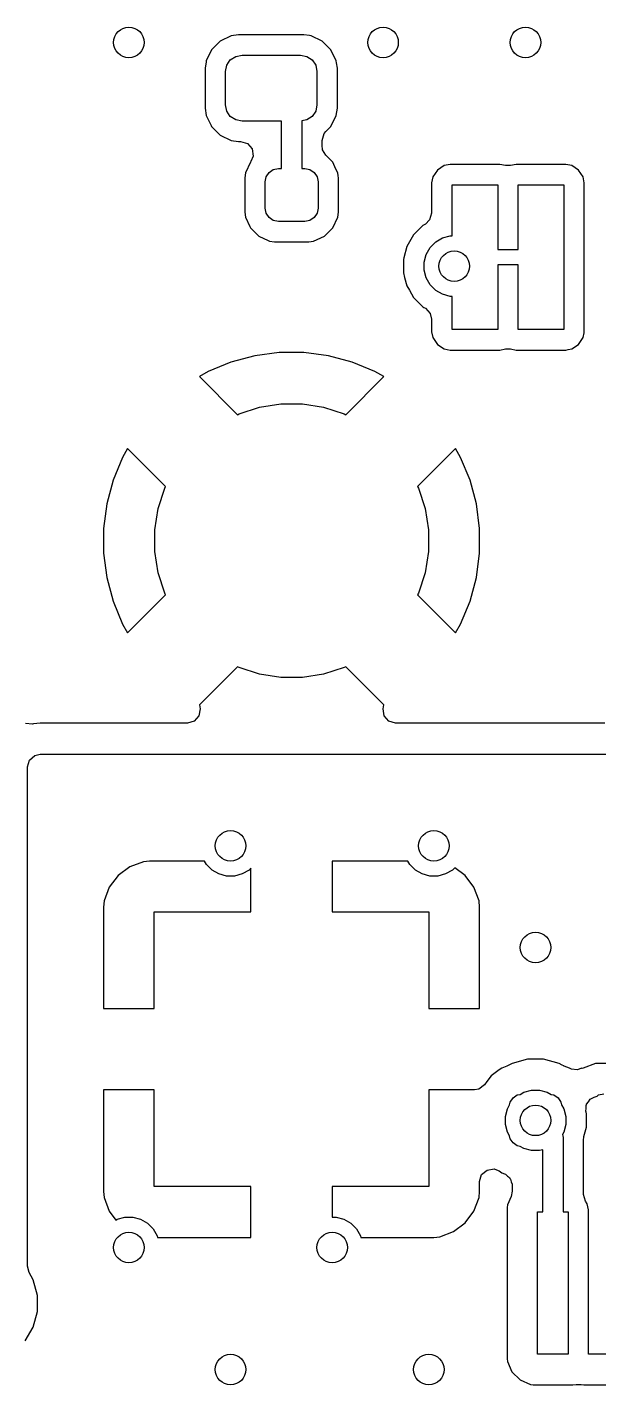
# Model space of a CAD drawing. Extents: x 2.65 to 6.49, y -4.64 to -1.62.
# Drawn here: x 3.583 to 3.804, y -3.299 to -2.774 of the extents above; entities that cross this region are included whole.
import ezdxf

# ---------------------------------------------------------------- set-up
doc = ezdxf.new("R2010")
doc.units = 0
doc.header["$MEASUREMENT"] = 0
doc.layers.add('BLACK', color=7, linetype='CONTINUOUS')

msp = doc.modelspace()

# ---------------------------------------------------------------- linework, layer by layer
at = {"layer": 'BLACK', "linetype": 'CONTINUOUS'}
for p, q in [((3.65743, -2.77905), (3.65405, -2.78243)), ((3.66171, -2.77696), (3.65743, -2.77905)), ((3.66449, -2.77656), (3.66171, -2.77696)), ((3.68984, -2.77656), (3.66449, -2.77656)), ((3.69192, -2.77686), (3.68984, -2.77656)), ((3.68984, -2.77656), (3.68984, -2.77656)), ((3.69262, -2.77696), (3.69192, -2.77686)), ((3.6969, -2.77905), (3.69262, -2.77696)), ((3.70028, -2.78243), (3.6969, -2.77905)), ((3.65405, -2.78243), (3.65196, -2.78671)), ((3.66132, -2.78632), (3.6634, -2.78494)), ((3.6634, -2.78494), (3.66585, -2.78445)), ((3.66585, -2.78445), (3.68848, -2.78445)), ((3.68848, -2.78445), (3.69093, -2.78494)), ((3.69093, -2.78494), (3.69301, -2.78632)), ((3.70237, -2.78671), (3.70028, -2.78243)), ((3.70028, -2.78243), (3.70028, -2.78243)), ((3.70028, -2.78243), (3.70028, -2.78243)), ((3.65192, -2.78701), (3.65156, -2.78949)), ((3.65156, -2.78949), (3.65156, -2.78949)), ((3.65156, -2.78949), (3.65156, -2.78949)), ((3.65156, -2.78949), (3.65156, -2.805)), ((3.65196, -2.78671), (3.65192, -2.78701)), ((3.65945, -2.79085), (3.65994, -2.7884)), ((3.65945, -2.80364), (3.65945, -2.79085)), ((3.65994, -2.7884), (3.66132, -2.78632)), ((3.69301, -2.78632), (3.69439, -2.7884)), ((3.69439, -2.7884), (3.69488, -2.79085)), ((3.69488, -2.79085), (3.69488, -2.80364)), ((3.70247, -2.7874), (3.70237, -2.78671)), ((3.70277, -2.78944), (3.70247, -2.7874)), ((3.70278, -2.78949), (3.70277, -2.78944)), ((3.70278, -2.805), (3.70278, -2.78949)), ((3.65156, -2.805), (3.65196, -2.80778)), ((3.65994, -2.80609), (3.65945, -2.80364)), ((3.66132, -2.80817), (3.65994, -2.80609)), ((3.69439, -2.80609), (3.69301, -2.80817)), ((3.69488, -2.80364), (3.69439, -2.80609)), ((3.70237, -2.80778), (3.70278, -2.805)), ((3.65196, -2.80778), (3.65196, -2.80778)), ((3.65196, -2.80778), (3.65196, -2.80778)), ((3.65196, -2.80778), (3.65385, -2.81165)), ((3.65385, -2.81165), (3.65405, -2.81206)), ((3.6634, -2.80955), (3.66132, -2.80817)), ((3.66585, -2.81004), (3.6634, -2.80955)), ((3.6811, -2.81004), (3.66585, -2.81004)), ((3.6811, -2.82835), (3.6811, -2.81004)), ((3.69093, -2.80955), (3.68898, -2.80994)), ((3.68898, -2.80994), (3.68898, -2.82835)), ((3.69301, -2.80817), (3.69093, -2.80955)), ((3.70028, -2.81206), (3.70237, -2.80778)), ((3.65405, -2.81206), (3.65743, -2.81543)), ((3.65743, -2.81543), (3.66171, -2.81753)), ((3.69687, -2.81749), (3.69765, -2.81485)), ((3.69765, -2.81485), (3.6983, -2.81404)), ((3.6983, -2.81404), (3.70028, -2.81206)), ((3.70028, -2.81206), (3.70028, -2.81206)), ((3.66171, -2.81753), (3.66171, -2.81753)), ((3.66171, -2.81753), (3.66171, -2.81753)), ((3.66171, -2.81753), (3.66449, -2.81793)), ((3.66449, -2.81793), (3.66529, -2.81793)), ((3.66529, -2.81793), (3.66793, -2.81871)), ((3.66793, -2.81871), (3.66973, -2.82079)), ((3.66973, -2.82079), (3.67012, -2.82351)), ((3.69687, -2.81975), (3.69687, -2.81749)), ((3.69698, -2.82079), (3.69687, -2.81975)), ((3.69703, -2.82088), (3.69698, -2.82079)), ((3.69707, -2.82113), (3.69703, -2.82088)), ((3.69772, -2.82215), (3.69707, -2.82113)), ((3.6983, -2.82321), (3.69772, -2.82215)), ((3.6691, -2.82589), (3.66716, -2.83004)), ((3.66929, -2.82561), (3.6691, -2.82589)), ((3.67012, -2.82351), (3.66929, -2.82561)), ((3.70098, -2.82589), (3.6983, -2.82321)), ((3.70223, -2.82857), (3.70098, -2.82589)), ((3.7441, -2.82719), (3.74149, -2.82893)), ((3.7464, -2.82673), (3.7441, -2.82719)), ((3.7441, -2.82719), (3.7441, -2.82719)), ((3.76567, -2.82673), (3.7464, -2.82673)), ((3.7464, -2.82673), (3.7464, -2.82673)), ((3.76788, -2.82717), (3.76567, -2.82673)), ((3.76978, -2.82717), (3.76788, -2.82717)), ((3.77199, -2.82673), (3.76978, -2.82717)), ((3.79126, -2.82673), (3.77199, -2.82673)), ((3.79357, -2.82719), (3.79126, -2.82673)), ((3.79126, -2.82673), (3.79126, -2.82673)), ((3.79618, -2.82893), (3.79357, -2.82719)), ((3.79357, -2.82719), (3.79357, -2.82719)), ((3.66716, -2.83004), (3.66691, -2.83194)), ((3.66691, -2.83194), (3.66691, -2.84523)), ((3.66716, -2.83004), (3.66716, -2.83004)), ((3.6748, -2.83346), (3.67519, -2.83151)), ((3.67519, -2.83151), (3.6763, -2.82985)), ((3.6763, -2.82985), (3.67796, -2.82874)), ((3.67796, -2.82874), (3.67992, -2.82835)), ((3.67992, -2.82835), (3.6811, -2.82835)), ((3.68898, -2.82835), (3.69016, -2.82835)), ((3.69016, -2.82835), (3.69212, -2.82874)), ((3.69212, -2.82874), (3.69378, -2.82985)), ((3.69378, -2.82985), (3.69489, -2.83151)), ((3.69489, -2.83151), (3.69528, -2.83346)), ((3.70292, -2.83004), (3.70223, -2.82857)), ((3.70308, -2.83124), (3.70292, -2.83004)), ((3.70292, -2.83004), (3.70292, -2.83004)), ((3.70317, -2.83194), (3.70308, -2.83124)), ((3.70317, -2.84523), (3.70317, -2.83194)), ((3.73974, -2.83155), (3.73928, -2.83385)), ((3.74149, -2.82893), (3.73974, -2.83155)), ((3.73974, -2.83155), (3.73974, -2.83155)), ((3.79792, -2.83155), (3.79618, -2.82893)), ((3.79838, -2.83385), (3.79792, -2.83155)), ((3.79792, -2.83155), (3.79792, -2.83155)), ((3.6748, -2.8437), (3.6748, -2.83346)), ((3.69528, -2.83346), (3.69528, -2.8437)), ((3.73928, -2.83385), (3.73928, -2.84562)), ((3.74718, -2.85443), (3.74718, -2.83463)), ((3.74718, -2.83463), (3.7649, -2.83463)), ((3.7649, -2.83463), (3.7649, -2.8597)), ((3.77277, -2.8597), (3.77277, -2.83463)), ((3.77277, -2.83463), (3.79049, -2.83463)), ((3.79049, -2.83463), (3.79049, -2.89073)), ((3.79836, -2.89073), (3.79836, -2.83463)), ((3.79836, -2.83463), (3.79838, -2.83463)), ((3.79838, -2.83463), (3.79838, -2.83385)), ((3.79838, -2.83385), (3.79838, -2.83385)), ((3.79838, -2.83385), (3.79838, -2.83385)), ((3.66691, -2.84523), (3.66716, -2.84712)), ((3.66716, -2.84712), (3.66716, -2.84712)), ((3.66716, -2.84712), (3.66888, -2.85082)), ((3.67519, -2.84566), (3.6748, -2.8437)), ((3.6763, -2.84732), (3.67519, -2.84566)), ((3.67796, -2.84843), (3.6763, -2.84732)), ((3.67992, -2.84882), (3.67796, -2.84843)), ((3.69212, -2.84843), (3.69016, -2.84882)), ((3.69378, -2.84732), (3.69212, -2.84843)), ((3.69489, -2.84566), (3.69378, -2.84732)), ((3.69528, -2.8437), (3.69489, -2.84566)), ((3.70098, -2.85128), (3.70292, -2.84712)), ((3.70292, -2.84712), (3.70317, -2.84523)), ((3.73851, -2.84826), (3.73684, -2.84985)), ((3.73928, -2.84562), (3.73851, -2.84826)), ((3.66888, -2.85082), (3.6691, -2.85128)), ((3.6691, -2.85128), (3.67234, -2.85452)), ((3.69016, -2.84882), (3.67992, -2.84882)), ((3.69774, -2.85452), (3.70098, -2.85128)), ((3.73226, -2.85404), (3.72967, -2.85854)), ((3.73593, -2.85037), (3.73226, -2.85404)), ((3.73226, -2.85404), (3.73226, -2.85404)), ((3.73684, -2.84985), (3.73593, -2.85037)), ((3.73593, -2.85037), (3.73593, -2.85037)), ((3.67234, -2.85452), (3.67591, -2.85619)), ((3.67591, -2.85619), (3.6765, -2.85646)), ((3.6765, -2.85646), (3.6765, -2.85646)), ((3.6765, -2.85646), (3.6784, -2.85671)), ((3.6784, -2.85671), (3.6784, -2.85671)), ((3.6784, -2.85671), (3.69168, -2.85671)), ((3.69168, -2.85671), (3.69358, -2.85646)), ((3.69358, -2.85646), (3.69774, -2.85452)), ((3.72967, -2.85854), (3.72848, -2.86296)), ((3.73712, -2.86162), (3.73866, -2.85895)), ((3.73866, -2.85895), (3.74084, -2.85677)), ((3.74084, -2.85677), (3.74351, -2.85523)), ((3.74351, -2.85523), (3.74649, -2.85443)), ((3.74649, -2.85443), (3.74718, -2.85443)), ((3.72848, -2.86296), (3.72833, -2.86355)), ((3.72833, -2.86355), (3.72833, -2.86874)), ((3.73632, -2.8646), (3.73712, -2.86162)), ((3.7649, -2.8597), (3.77277, -2.8597)), ((3.72833, -2.86874), (3.72881, -2.87054)), ((3.73632, -2.86768), (3.73632, -2.8646)), ((3.73712, -2.87066), (3.73632, -2.86768)), ((3.77277, -2.86565), (3.7649, -2.86565)), ((3.7649, -2.86565), (3.7649, -2.89073)), ((3.77277, -2.89073), (3.77277, -2.86565)), ((3.72881, -2.87054), (3.72967, -2.87375)), ((3.72967, -2.87375), (3.73068, -2.8755)), ((3.73866, -2.87333), (3.73712, -2.87066)), ((3.74084, -2.87551), (3.73866, -2.87333)), ((3.73068, -2.8755), (3.73226, -2.87824)), ((3.73226, -2.87824), (3.73593, -2.88191)), ((3.74351, -2.87705), (3.74084, -2.87551)), ((3.74649, -2.87785), (3.74351, -2.87705)), ((3.74718, -2.87785), (3.74649, -2.87785)), ((3.74718, -2.89073), (3.74718, -2.87785)), ((3.73593, -2.88191), (3.73628, -2.88211)), ((3.73628, -2.88211), (3.73684, -2.88244)), ((3.73684, -2.88244), (3.73874, -2.88443)), ((3.73874, -2.88443), (3.73928, -2.88666)), ((3.73928, -2.88666), (3.73928, -2.89151)), ((3.7649, -2.89073), (3.74718, -2.89073)), ((3.79049, -2.89073), (3.77277, -2.89073)), ((3.79838, -2.89073), (3.79836, -2.89073)), ((3.79838, -2.89151), (3.79838, -2.89073)), ((3.73928, -2.89151), (3.73974, -2.89381)), ((3.73974, -2.89381), (3.73974, -2.89381)), ((3.73974, -2.89381), (3.74149, -2.89642)), ((3.79618, -2.89642), (3.79792, -2.89381)), ((3.79792, -2.89381), (3.79828, -2.892)), ((3.79792, -2.89381), (3.79792, -2.89381)), ((3.79792, -2.89381), (3.79792, -2.89381)), ((3.79828, -2.892), (3.79838, -2.89151)), ((3.6708, -2.90085), (3.66158, -2.90332)), ((3.68027, -2.89961), (3.6708, -2.90085)), ((3.68981, -2.89961), (3.68027, -2.89961)), ((3.68027, -2.89961), (3.68027, -2.89961)), ((3.69928, -2.90085), (3.68981, -2.89961)), ((3.68981, -2.89961), (3.68981, -2.89961)), ((3.7085, -2.90332), (3.69928, -2.90085)), ((3.74149, -2.89642), (3.7441, -2.89816)), ((3.7441, -2.89816), (3.7441, -2.89816)), ((3.7441, -2.89816), (3.7464, -2.89862)), ((3.7464, -2.89862), (3.7464, -2.89862)), ((3.7464, -2.89862), (3.7464, -2.89862)), ((3.7464, -2.89862), (3.76567, -2.89862)), ((3.76567, -2.89862), (3.76788, -2.89818)), ((3.76788, -2.89818), (3.76978, -2.89818)), ((3.76978, -2.89818), (3.77199, -2.89862)), ((3.77199, -2.89862), (3.77199, -2.89862)), ((3.77199, -2.89862), (3.79126, -2.89862)), ((3.79126, -2.89862), (3.79215, -2.89845)), ((3.79126, -2.89862), (3.79126, -2.89862)), ((3.79215, -2.89845), (3.79357, -2.89816)), ((3.79357, -2.89816), (3.79618, -2.89642)), ((3.79357, -2.89816), (3.79357, -2.89816)), ((3.79357, -2.89816), (3.79357, -2.89816)), ((3.66158, -2.90332), (3.65276, -2.90698)), ((3.71732, -2.90698), (3.7085, -2.90332)), ((3.65276, -2.90698), (3.64937, -2.90893)), ((3.64937, -2.90893), (3.66409, -2.92365)), ((3.65276, -2.90698), (3.65276, -2.90698)), ((3.70599, -2.92365), (3.72071, -2.90893)), ((3.72071, -2.90893), (3.71732, -2.90698)), ((3.71732, -2.90698), (3.71732, -2.90698)), ((3.72071, -2.90893), (3.72071, -2.90893)), ((3.6647, -2.92334), (3.67263, -2.92076)), ((3.67263, -2.92076), (3.68087, -2.91946)), ((3.68087, -2.91946), (3.68921, -2.91946)), ((3.68921, -2.91946), (3.69745, -2.92076)), ((3.69745, -2.92076), (3.70538, -2.92334)), ((3.66409, -2.92365), (3.6647, -2.92334)), ((3.70538, -2.92334), (3.70599, -2.92365)), ((3.62153, -2.93677), (3.61958, -2.94016)), ((3.63625, -2.95149), (3.62153, -2.93677)), ((3.74855, -2.93677), (3.73383, -2.95149)), ((3.7505, -2.94016), (3.74855, -2.93677)), ((3.61958, -2.94016), (3.61592, -2.94898)), ((3.61958, -2.94016), (3.61958, -2.94016)), ((3.75416, -2.94898), (3.7505, -2.94016)), ((3.7505, -2.94016), (3.7505, -2.94016)), ((3.61592, -2.94898), (3.61345, -2.9582)), ((3.63336, -2.96003), (3.63594, -2.9521)), ((3.63594, -2.9521), (3.63625, -2.95149)), ((3.73383, -2.95149), (3.73414, -2.9521)), ((3.73414, -2.9521), (3.73672, -2.96003)), ((3.75663, -2.9582), (3.75416, -2.94898)), ((3.61345, -2.9582), (3.6122, -2.96767)), ((3.75787, -2.96767), (3.75663, -2.9582)), ((3.63205, -2.96827), (3.63336, -2.96003)), ((3.73672, -2.96003), (3.73803, -2.96827)), ((3.6122, -2.96767), (3.6122, -2.96767)), ((3.6122, -2.96767), (3.6122, -2.97721)), ((3.63205, -2.97661), (3.63205, -2.96827)), ((3.73803, -2.96827), (3.73803, -2.97661)), ((3.75787, -2.97721), (3.75787, -2.96767)), ((3.75787, -2.96767), (3.75787, -2.96767)), ((3.6122, -2.97721), (3.6122, -2.97722)), ((3.6122, -2.97722), (3.61345, -2.98668)), ((3.63336, -2.98485), (3.63205, -2.97661)), ((3.73803, -2.97661), (3.73672, -2.98485)), ((3.75663, -2.98668), (3.75787, -2.97722)), ((3.75787, -2.97722), (3.75787, -2.97721)), ((3.63594, -2.99278), (3.63336, -2.98485)), ((3.73672, -2.98485), (3.73414, -2.99278)), ((3.61345, -2.98668), (3.61592, -2.9959)), ((3.75416, -2.9959), (3.75663, -2.98668)), ((3.61592, -2.9959), (3.61958, -3.00472)), ((3.62153, -3.00811), (3.63625, -2.99339)), ((3.63625, -2.99339), (3.63594, -2.99278)), ((3.73414, -2.99278), (3.73383, -2.99339)), ((3.73383, -2.99339), (3.74855, -3.00811)), ((3.7505, -3.00472), (3.75416, -2.9959)), ((3.61958, -3.00472), (3.61958, -3.00472)), ((3.61958, -3.00472), (3.62153, -3.00811)), ((3.74855, -3.00811), (3.7505, -3.00472)), ((3.7505, -3.00472), (3.7505, -3.00472)), ((3.66409, -3.02123), (3.64937, -3.03595)), ((3.6647, -3.02154), (3.66409, -3.02123)), ((3.67263, -3.02412), (3.6647, -3.02154)), ((3.70538, -3.02154), (3.69745, -3.02412)), ((3.70599, -3.02123), (3.70538, -3.02154)), ((3.72071, -3.03595), (3.70599, -3.02123)), ((3.68087, -3.02543), (3.67263, -3.02412)), ((3.68921, -3.02543), (3.68087, -3.02543)), ((3.69745, -3.02412), (3.68921, -3.02543)), ((3.64958, -3.03757), (3.64916, -3.04029)), ((3.64937, -3.03595), (3.64958, -3.03757)), ((3.7205, -3.03757), (3.72071, -3.03595)), ((3.72089, -3.04024), (3.7205, -3.03757)), ((3.58472, -3.04344), (3.58197, -3.04324)), ((3.58762, -3.04309), (3.58506, -3.04337)), ((3.64474, -3.04309), (3.58762, -3.04309)), ((3.58762, -3.04309), (3.58762, -3.04309)), ((3.58762, -3.04309), (3.58762, -3.04309)), ((3.64733, -3.04235), (3.64474, -3.04309)), ((3.64916, -3.04029), (3.64733, -3.04235)), ((3.7227, -3.04232), (3.72089, -3.04024)), ((3.72534, -3.04309), (3.7227, -3.04232)), ((3.80637, -3.04309), (3.72534, -3.04309)), ((3.58506, -3.04337), (3.58472, -3.04344)), ((3.58506, -3.04337), (3.58506, -3.04337)), ((3.58274, -3.06), (3.58351, -3.05736)), ((3.58351, -3.05736), (3.58559, -3.05556)), ((3.58559, -3.05556), (3.58762, -3.05512)), ((3.58762, -3.05512), (3.80677, -3.05512)), ((3.58274, -3.25332), (3.58274, -3.06)), ((3.62236, -3.09869), (3.61783, -3.10208)), ((3.62766, -3.09671), (3.62236, -3.09869)), ((3.62236, -3.09869), (3.62236, -3.09869)), ((3.63001, -3.09646), (3.62766, -3.09671)), ((3.62766, -3.09671), (3.62766, -3.09671)), ((3.65131, -3.09646), (3.63001, -3.09646)), ((3.65205, -3.09774), (3.65131, -3.09646)), ((3.65423, -3.09992), (3.65205, -3.09774)), ((3.6569, -3.10146), (3.65423, -3.09992)), ((3.66861, -3.09992), (3.66594, -3.10146)), ((3.66929, -3.09924), (3.66861, -3.09992)), ((3.66929, -3.11614), (3.66929, -3.09924)), ((3.73005, -3.09646), (3.70079, -3.09646)), ((3.70079, -3.09646), (3.70079, -3.11614)), ((3.73079, -3.09774), (3.73005, -3.09646)), ((3.73297, -3.09992), (3.73079, -3.09774)), ((3.73564, -3.10146), (3.73297, -3.09992)), ((3.74735, -3.09992), (3.74468, -3.10146)), ((3.74821, -3.09906), (3.74735, -3.09992)), ((3.75225, -3.10208), (3.74821, -3.09906)), ((3.61783, -3.10208), (3.61443, -3.10661)), ((3.61783, -3.10208), (3.61783, -3.10208)), ((3.65988, -3.10226), (3.6569, -3.10146)), ((3.66296, -3.10226), (3.65988, -3.10226)), ((3.66594, -3.10146), (3.66296, -3.10226)), ((3.73862, -3.10226), (3.73564, -3.10146)), ((3.7417, -3.10226), (3.73862, -3.10226)), ((3.74468, -3.10146), (3.7417, -3.10226)), ((3.75564, -3.10661), (3.75225, -3.10208)), ((3.75225, -3.10208), (3.75225, -3.10208)), ((3.61443, -3.10661), (3.61246, -3.11191)), ((3.61443, -3.10661), (3.61443, -3.10661)), ((3.75762, -3.11191), (3.75564, -3.10661)), ((3.75564, -3.10661), (3.75564, -3.10661)), ((3.61246, -3.11191), (3.6122, -3.11426)), ((3.6122, -3.11426), (3.6122, -3.15354)), ((3.61246, -3.11191), (3.61246, -3.11191)), ((3.63189, -3.15354), (3.63189, -3.11614)), ((3.63189, -3.11614), (3.66929, -3.11614)), ((3.70079, -3.11614), (3.73819, -3.11614)), ((3.73819, -3.11614), (3.73819, -3.15354)), ((3.75787, -3.11426), (3.75762, -3.11191)), ((3.75762, -3.11191), (3.75762, -3.11191)), ((3.75787, -3.15354), (3.75787, -3.11426)), ((3.75787, -3.11426), (3.75787, -3.11426)), ((3.6122, -3.15354), (3.63189, -3.15354)), ((3.73819, -3.15354), (3.75787, -3.15354)), ((3.77642, -3.17321), (3.7704, -3.17482)), ((3.78264, -3.17321), (3.77642, -3.17321)), ((3.78865, -3.17482), (3.78264, -3.17321)), ((3.76229, -3.17961), (3.76071, -3.18175)), ((3.7654, -3.17732), (3.76229, -3.17961)), ((3.7664, -3.17658), (3.7654, -3.17732)), ((3.7684, -3.17588), (3.7664, -3.17658)), ((3.76922, -3.1755), (3.7684, -3.17588)), ((3.7704, -3.17482), (3.76922, -3.1755)), ((3.78983, -3.1755), (3.78865, -3.17482)), ((3.78865, -3.17482), (3.78865, -3.17482)), ((3.79045, -3.17578), (3.78983, -3.1755)), ((3.7905, -3.17582), (3.79045, -3.17578)), ((3.79058, -3.17585), (3.7905, -3.17582)), ((3.79265, -3.17658), (3.79058, -3.17585)), ((3.7929, -3.17676), (3.79265, -3.17658)), ((3.7935, -3.17699), (3.7929, -3.17676)), ((3.79558, -3.17732), (3.7935, -3.17699)), ((3.7975, -3.17662), (3.79558, -3.17732)), ((3.79757, -3.17675), (3.7975, -3.17662)), ((3.7979, -3.17658), (3.79757, -3.17675)), ((3.80272, -3.17489), (3.7979, -3.17658)), ((3.80324, -3.17484), (3.80272, -3.17489)), ((3.80272, -3.17489), (3.80272, -3.17489)), ((3.80272, -3.17489), (3.80272, -3.17489)), ((3.80386, -3.17478), (3.80324, -3.17484)), ((3.81818, -3.17478), (3.80386, -3.17478)), ((3.6122, -3.18504), (3.6122, -3.22432)), ((3.63189, -3.18504), (3.6122, -3.18504)), ((3.63189, -3.22244), (3.63189, -3.18504)), ((3.75582, -3.18504), (3.73819, -3.18504)), ((3.73819, -3.18504), (3.73819, -3.22244)), ((3.75756, -3.18472), (3.75582, -3.18504)), ((3.75975, -3.18306), (3.75756, -3.18472)), ((3.76071, -3.18175), (3.75975, -3.18306)), ((3.77501, -3.18594), (3.77799, -3.18514)), ((3.77799, -3.18514), (3.78107, -3.18514)), ((3.78107, -3.18514), (3.78405, -3.18594)), ((3.76946, -3.19086), (3.76968, -3.18977)), ((3.76968, -3.18977), (3.77079, -3.18811)), ((3.77079, -3.18811), (3.77245, -3.187)), ((3.77245, -3.187), (3.77354, -3.18679)), ((3.77354, -3.18679), (3.77501, -3.18594)), ((3.78405, -3.18594), (3.78552, -3.18679)), ((3.78552, -3.18679), (3.7866, -3.187)), ((3.7866, -3.187), (3.78826, -3.18811)), ((3.78826, -3.18811), (3.78937, -3.18977)), ((3.78937, -3.18977), (3.78959, -3.19086)), ((3.79926, -3.19063), (3.80001, -3.18967)), ((3.80001, -3.18967), (3.80069, -3.18866)), ((3.80069, -3.18866), (3.80088, -3.18856)), ((3.80088, -3.18856), (3.80095, -3.18846)), ((3.80095, -3.18846), (3.80218, -3.18782)), ((3.80218, -3.18782), (3.80332, -3.18742)), ((3.80332, -3.18742), (3.80395, -3.187)), ((3.80395, -3.187), (3.80591, -3.18661)), ((3.76782, -3.19531), (3.76862, -3.19233)), ((3.76782, -3.19839), (3.76782, -3.19531)), ((3.76862, -3.19233), (3.76946, -3.19086)), ((3.78959, -3.19086), (3.79044, -3.19233)), ((3.79044, -3.19233), (3.79124, -3.19531)), ((3.79124, -3.19531), (3.79124, -3.19839)), ((3.79901, -3.19337), (3.79912, -3.19216)), ((3.79909, -3.19352), (3.79901, -3.19337)), ((3.79908, -3.19369), (3.79909, -3.19352)), ((3.79923, -3.19426), (3.79908, -3.19369)), ((3.79912, -3.19216), (3.79915, -3.19094)), ((3.79915, -3.19094), (3.79924, -3.1908)), ((3.79923, -3.19944), (3.79923, -3.19426)), ((3.79924, -3.1908), (3.79926, -3.19063)), ((3.76862, -3.20137), (3.76782, -3.19839)), ((3.79124, -3.19839), (3.79044, -3.20137)), ((3.79824, -3.20313), (3.79923, -3.19944)), ((3.76946, -3.20284), (3.76862, -3.20137)), ((3.76968, -3.20393), (3.76946, -3.20284)), ((3.77079, -3.20559), (3.76968, -3.20393)), ((3.77245, -3.2067), (3.77079, -3.20559)), ((3.79044, -3.20137), (3.78989, -3.20232)), ((3.78989, -3.20232), (3.79008, -3.20278)), ((3.79008, -3.20278), (3.79016, -3.20354)), ((3.79016, -3.20354), (3.79016, -3.23228)), ((3.79805, -3.2045), (3.79822, -3.20323)), ((3.79805, -3.22546), (3.79805, -3.2045)), ((3.79822, -3.20323), (3.79824, -3.20313)), ((3.77354, -3.20691), (3.77245, -3.2067)), ((3.77501, -3.20776), (3.77354, -3.20691)), ((3.77799, -3.20856), (3.77501, -3.20776)), ((3.78107, -3.20856), (3.77799, -3.20856)), ((3.78228, -3.20823), (3.78107, -3.20856)), ((3.78228, -3.23228), (3.78228, -3.20823)), ((3.75865, -3.21786), (3.76073, -3.21606)), ((3.76073, -3.21606), (3.76345, -3.21567)), ((3.76345, -3.21567), (3.76506, -3.21619)), ((3.76506, -3.21619), (3.76537, -3.21636)), ((3.76537, -3.21636), (3.7664, -3.21712)), ((3.75787, -3.2205), (3.75865, -3.21786)), ((3.75787, -3.22432), (3.75787, -3.2205)), ((3.7664, -3.21712), (3.76754, -3.21752)), ((3.76754, -3.21752), (3.76787, -3.2177)), ((3.76787, -3.2177), (3.76859, -3.21841)), ((3.76859, -3.21841), (3.76942, -3.219)), ((3.76942, -3.219), (3.76956, -3.21936)), ((3.76956, -3.21936), (3.76983, -3.21963)), ((3.76983, -3.21963), (3.77006, -3.22061)), ((3.77006, -3.22061), (3.77043, -3.22156)), ((3.77043, -3.22156), (3.77045, -3.222)), ((3.6122, -3.22432), (3.61246, -3.22667)), ((3.61246, -3.22667), (3.61246, -3.22667)), ((3.61246, -3.22667), (3.61443, -3.23197)), ((3.66929, -3.22244), (3.63189, -3.22244)), ((3.66929, -3.24213), (3.66929, -3.22244)), ((3.73819, -3.22244), (3.70079, -3.22244)), ((3.70079, -3.22244), (3.70079, -3.23435)), ((3.75564, -3.23197), (3.75762, -3.22667)), ((3.75762, -3.22667), (3.75787, -3.22432)), ((3.75762, -3.22667), (3.75762, -3.22667)), ((3.75787, -3.22432), (3.75787, -3.22432)), ((3.77004, -3.22627), (3.7686, -3.22953)), ((3.77045, -3.2243), (3.77004, -3.22627)), ((3.77045, -3.222), (3.77045, -3.2243)), ((3.79805, -3.22555), (3.79805, -3.22546)), ((3.79887, -3.22817), (3.79805, -3.22555)), ((3.61443, -3.23197), (3.61443, -3.23197)), ((3.61443, -3.23197), (3.61703, -3.23544)), ((3.75225, -3.2365), (3.75564, -3.23197)), ((3.75564, -3.23197), (3.75564, -3.23197)), ((3.7686, -3.22953), (3.76848, -3.23052)), ((3.76848, -3.23052), (3.76848, -3.28917)), ((3.7686, -3.22953), (3.7686, -3.22953)), ((3.78031, -3.2874), (3.78031, -3.23228)), ((3.78031, -3.23228), (3.78228, -3.23228)), ((3.79016, -3.23228), (3.79213, -3.23228)), ((3.79213, -3.23228), (3.79213, -3.2874)), ((3.79956, -3.2292), (3.79887, -3.22817)), ((3.80002, -3.23151), (3.79956, -3.2292)), ((3.79956, -3.2292), (3.79956, -3.2292)), ((3.79956, -3.2292), (3.79956, -3.2292)), ((3.8, -3.2874), (3.8, -3.23228)), ((3.8, -3.23228), (3.80002, -3.23228)), ((3.80002, -3.23228), (3.80002, -3.23151)), ((3.80002, -3.23151), (3.80002, -3.23151)), ((3.61703, -3.23544), (3.61753, -3.23515)), ((3.61753, -3.23515), (3.62051, -3.23435)), ((3.62051, -3.23435), (3.62359, -3.23435)), ((3.62359, -3.23435), (3.62657, -3.23515)), ((3.62657, -3.23515), (3.62924, -3.23669)), ((3.62924, -3.23669), (3.63142, -3.23887)), ((3.70079, -3.23435), (3.70233, -3.23435)), ((3.70233, -3.23435), (3.70531, -3.23515)), ((3.70531, -3.23515), (3.70798, -3.23669)), ((3.70798, -3.23669), (3.71016, -3.23887)), ((3.74772, -3.2399), (3.75225, -3.2365)), ((3.75225, -3.2365), (3.75225, -3.2365)), ((3.63142, -3.23887), (3.63296, -3.24154)), ((3.63296, -3.24154), (3.63312, -3.24213)), ((3.63312, -3.24213), (3.66929, -3.24213)), ((3.71016, -3.23887), (3.7117, -3.24154)), ((3.7117, -3.24154), (3.71186, -3.24213)), ((3.71186, -3.24213), (3.74007, -3.24213)), ((3.74007, -3.24213), (3.74242, -3.24187)), ((3.74007, -3.24213), (3.74007, -3.24213)), ((3.74242, -3.24187), (3.74772, -3.2399)), ((3.74242, -3.24187), (3.74242, -3.24187)), ((3.74772, -3.2399), (3.74772, -3.2399)), ((3.58339, -3.25576), (3.58274, -3.25332)), ((3.58502, -3.25859), (3.58339, -3.25576)), ((3.58663, -3.2646), (3.58502, -3.25859)), ((3.58663, -3.27083), (3.58663, -3.2646)), ((3.58502, -3.27684), (3.58663, -3.27083)), ((3.58191, -3.28223), (3.58502, -3.27684)), ((3.76848, -3.28917), (3.76848, -3.28917)), ((3.76848, -3.28917), (3.7686, -3.29016)), ((3.7686, -3.29016), (3.7686, -3.29016)), ((3.7686, -3.29016), (3.77039, -3.2942)), ((3.79213, -3.2874), (3.78031, -3.2874)), ((3.81181, -3.2874), (3.8, -3.2874)), ((3.77039, -3.2942), (3.77039, -3.2942)), ((3.77039, -3.2942), (3.77351, -3.29733)), ((3.77351, -3.29733), (3.77756, -3.29912)), ((3.77756, -3.29912), (3.77855, -3.29923)), ((3.77855, -3.29923), (3.79389, -3.29923)), ((3.79389, -3.29923), (3.79525, -3.29908)), ((3.79389, -3.29923), (3.79389, -3.29923)), ((3.79389, -3.29923), (3.79389, -3.29923)), ((3.79525, -3.29908), (3.79525, -3.29914)), ((3.79525, -3.29914), (3.79687, -3.29914)), ((3.79687, -3.29914), (3.79688, -3.29908)), ((3.79688, -3.29908), (3.79724, -3.29912)), ((3.79724, -3.29912), (3.79724, -3.29912)), ((3.79724, -3.29912), (3.79823, -3.29923)), ((3.79823, -3.29923), (3.81358, -3.29923))]:
    msp.add_line(p, q, dxfattribs=at)
at = {"layer": 'BLACK'}
for centre in [(3.62205, -2.77953), (3.72047, -2.77953), (3.77559, -2.77953), (3.74803, -2.86614), (3.66142, -3.09055), (3.74016, -3.09055), (3.77953, -3.12992), (3.77953, -3.19685), (3.62205, -3.24606), (3.70079, -3.24606), (3.66142, -3.29331), (3.73819, -3.29331)]:
    msp.add_circle(centre, 0.00591, dxfattribs=at)

doc.saveas('drawing.dxf')
